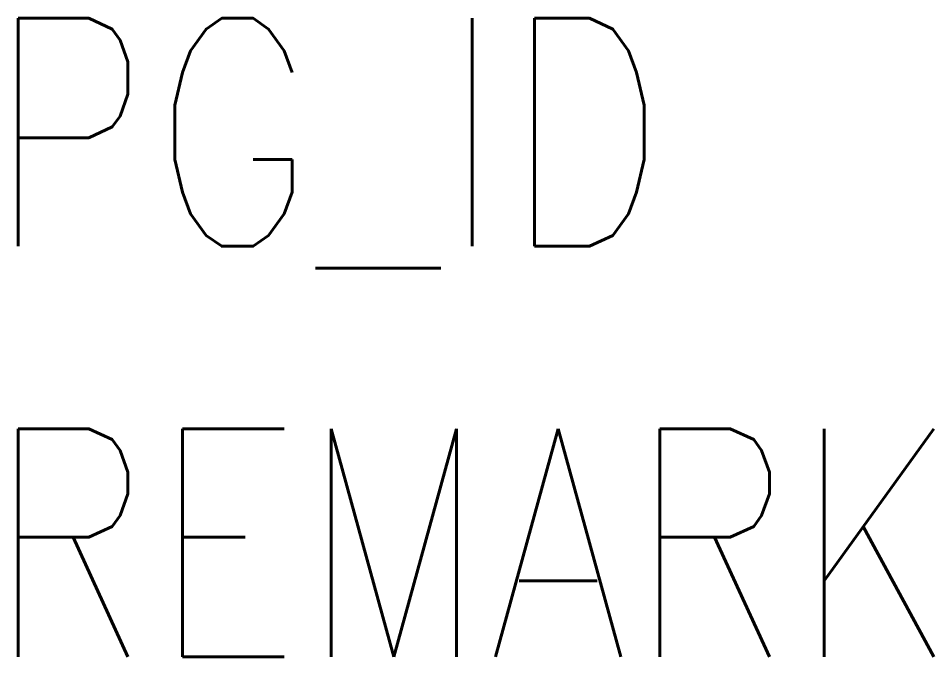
# Model space of a CAD drawing. Header units: millimetres. Extents: x 405 to 1408, y -362 to 338.
import ezdxf

# ---------------------------------------------------------------- set-up
doc = ezdxf.new("R2010")
doc.units = ezdxf.units.MM
doc.header["$LTSCALE"] = 50
doc.layers.add('LG_TEXT_PG_id', color=7, linetype='CONTINUOUS')
doc.layers.add('LG_TEXT_PG_remark', color=7, linetype='CONTINUOUS')
doc.styles.add('ROMANS', font='romans.shx', dxfattribs={"width": 0.8})

msp = doc.modelspace()

# ---------------------------------------------------------------- texts
at = {"layer": 'LG_TEXT_PG_id', "style": 'ROMANS', "width": 0.8}
msp.add_attdef('PG_ID', (370.7, 88), 'PG0x,0x,0x,xx,xx,xx - 6mm²', height=250, dxfattribs=at)
at = {"layer": 'LG_TEXT_PG_remark', "style": 'ROMANS', "width": 0.8}
msp.add_attdef('REMARK', (370.7, -362), '', height=250, dxfattribs=at)

doc.saveas('drawing.dxf')
